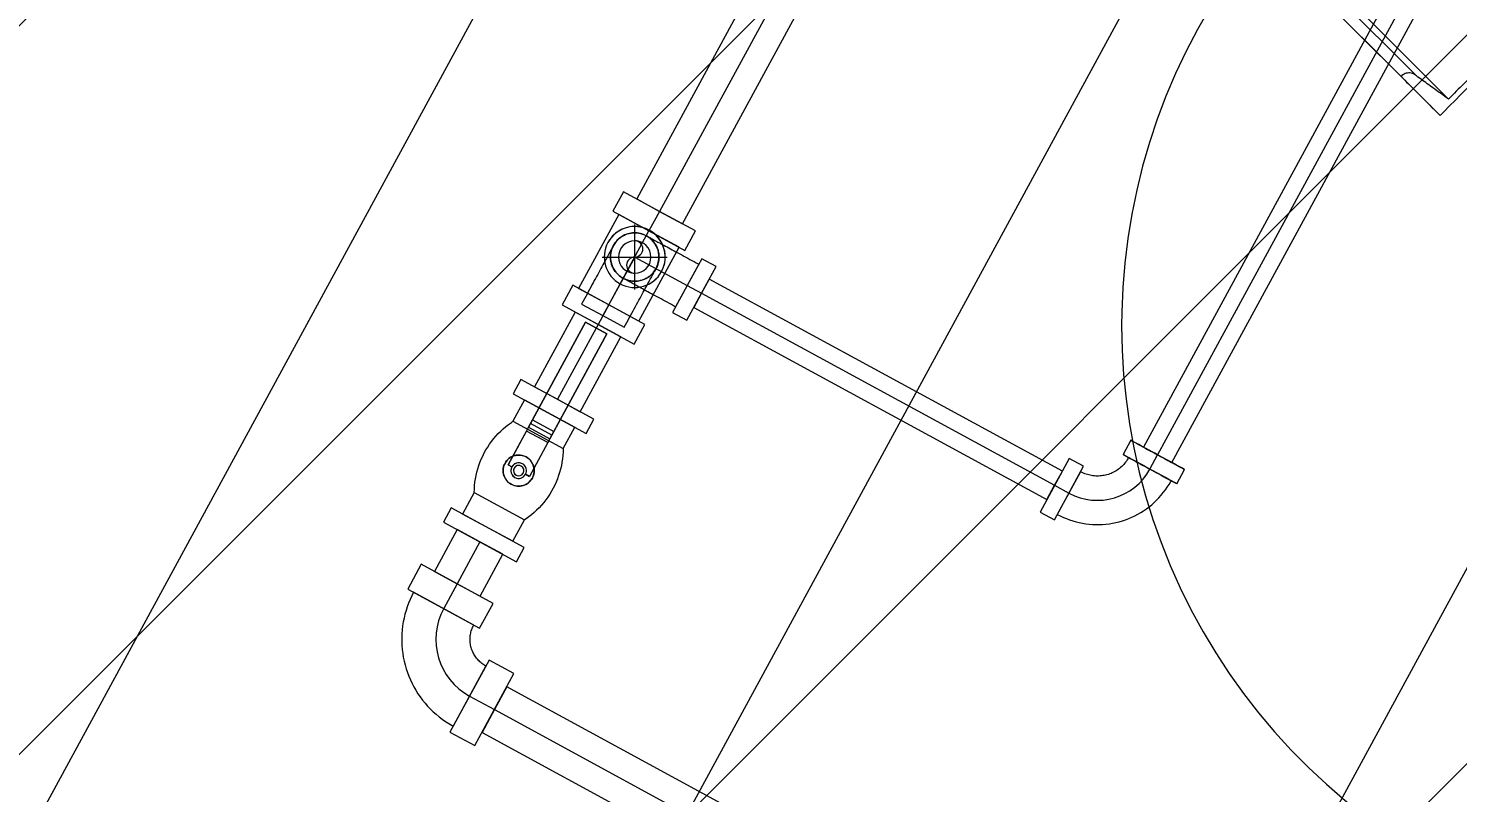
# Model space of a CAD drawing. Header units: metres. Extents: x -207 to 292, y -187 to 169.
# Drawn here: x 10.549 to 11.429, y 97.628 to 98.099 of the extents above; entities that cross this region are included whole.
import ezdxf

# ---------------------------------------------------------------- set-up
doc = ezdxf.new("R2010")
doc.units = ezdxf.units.M
for name, color, linetype, lineweight in [('A-ROOF-PATT', 7, 'Continuous', 9), ('M-EQPM', 7, 'Continuous', 9), ('P-PIPE', 7, 'Continuous', 9), ('P-PIPE-CNTR', 7, 'Continuous', 9)]:
    doc.layers.add(name, color=color, linetype=linetype, lineweight=lineweight)
doc.layers.add('PR10-ARQ-PL-001-Emplazamiento-C-1_dwg', color=7, linetype='Continuous', lineweight=9, true_color=0x767676)
doc.layers.add('TEXTO', color=5, linetype='Continuous', lineweight=9, true_color=0x0000ff)
doc.styles.add('Arial', font='arial.ttf', dxfattribs={"height": 1.792988})

# ---------------------------------------------------------------- blocks, each defined once
blk = doc.blocks.new('Plastico - Codo - PL - Codo-V75-PLANTA EMPLAZAMIENTO ACTUALIZADO')
at = {"layer": 'P-PIPE'}
for p, q in [((-0.02523, 0.05715), (-0.02523, 0.0397)), ((0.02523, 0.05715), (-0.02523, 0.05715)), ((0.02523, 0.05715), (-0.02523, 0.05715)), ((0.02523, 0.0397), (0.02523, 0.05715)), ((-0.02523, 0.0397), (0.02523, 0.0397)), ((-0.02523, 0.0397), (0.02523, 0.0397)), ((-0.02108, 0.0397), (0.02108, 0.0397)), ((-0.02108, 0.0397), (0.02108, 0.0397)), ((-0.0397, 0.02523), (-0.05715, 0.02523)), ((-0.05715, 0.02523), (-0.05715, -0.02523)), ((-0.05715, 0.02523), (-0.05715, -0.02523)), ((-0.0397, -0.02523), (-0.0397, 0.02523)), ((-0.0397, -0.02523), (-0.0397, 0.02523)), ((-0.0397, 0.02108), (-0.0397, -0.02108)), ((-0.0397, 0.02108), (-0.0397, -0.02108)), ((-0.05715, -0.02523), (-0.0397, -0.02523))]:
    blk.add_line(p, q, dxfattribs=at)
at = {"layer": 'P-PIPE', "flags": 128}
for points in [[(-0.0397, -0.02108), (-0.03727, -0.02103), (-0.03484, -0.02089), (-0.03242, -0.02064), (-0.03002, -0.02031), (-0.02762, -0.01987), (-0.02525, -0.01934), (-0.0229, -0.01871), (-0.02058, -0.018), (-0.01829, -0.01719), (-0.01603, -0.01628), (-0.01381, -0.01529), (-0.01163, -0.01421), (-0.0095, -0.01305), (-0.00741, -0.0118), (-0.00538, -0.01047), (-0.0034, -0.00905), (-0.00148, -0.00756), (0.00038, -0.006), (0.00217, -0.00436), (0.0039, -0.00265), (0.00556, -0.00087), (0.00715, 0.00097), (0.00866, 0.00288), (0.01009, 0.00484), (0.01145, 0.00686), (0.01272, 0.00893), (0.01391, 0.01105), (0.01501, 0.01322), (0.01603, 0.01543), (0.01695, 0.01768), (0.01779, 0.01996), (0.01853, 0.02227), (0.01918, 0.02462), (0.01974, 0.02698), (0.0202, 0.02937), (0.02056, 0.03177), (0.02083, 0.03419), (0.021, 0.03661), (0.02108, 0.03904), (0.02108, 0.0397)], [(-0.02108, 0.0397), (-0.0211, 0.03896), (-0.02114, 0.03821), (-0.02122, 0.03747), (-0.02132, 0.03673), (-0.02145, 0.036), (-0.02162, 0.03527), (-0.02181, 0.03455), (-0.02203, 0.03384), (-0.02228, 0.03314), (-0.02255, 0.03245), (-0.02286, 0.03177), (-0.02319, 0.0311), (-0.02354, 0.03045), (-0.02393, 0.02981), (-0.02433, 0.02919), (-0.02477, 0.02858), (-0.02522, 0.02799), (-0.0257, 0.02742), (-0.02621, 0.02687), (-0.02673, 0.02634), (-0.02727, 0.02584), (-0.02784, 0.02535), (-0.02842, 0.02489), (-0.02902, 0.02445), (-0.02964, 0.02403), (-0.03028, 0.02364), (-0.03092, 0.02328), (-0.03159, 0.02294), (-0.03227, 0.02263), (-0.03295, 0.02235), (-0.03365, 0.02209), (-0.03436, 0.02186), (-0.03508, 0.02166), (-0.0358, 0.02149), (-0.03654, 0.02135), (-0.03727, 0.02124), (-0.03801, 0.02116), (-0.03875, 0.02111), (-0.0395, 0.02108), (-0.0397, 0.02108)]]:
    blk.add_lwpolyline(points, dxfattribs=at)
blk = doc.blocks.new('Plastico - Codo - PL - Codo-V76-PLANTA EMPLAZAMIENTO ACTUALIZADO')
at = {"layer": 'P-PIPE'}
for p, q in [((11.87105, 98.91207), (11.86234, 98.89541)), ((11.86926, 98.90866), (11.86234, 98.89541)), ((11.87991, 98.90744), (11.87105, 98.91207)), ((11.8712, 98.89078), (11.87991, 98.90744)), ((11.86234, 98.89541), (11.85363, 98.87875)), ((11.86234, 98.89541), (11.85542, 98.88216)), ((11.8625, 98.87412), (11.8712, 98.89078)), ((11.85363, 98.87875), (11.8625, 98.87412))]:
    blk.add_line(p, q, dxfattribs=at)
at = {"layer": 'P-PIPE', "flags": 128}
for points in [[(11.81646, 98.91938), (11.81675, 98.91991), (11.81706, 98.92042), (11.81739, 98.92092), (11.81774, 98.92141), (11.8181, 98.92188), (11.81849, 98.92233), (11.81889, 98.92278), (11.81931, 98.9232), (11.81975, 98.92361), (11.8202, 98.924), (11.82067, 98.92437), (11.82116, 98.92472), (11.82165, 98.92505), (11.82216, 98.92536), (11.82269, 98.92566), (11.82322, 98.92593), (11.82376, 98.92618), (11.82432, 98.9264), (11.82488, 98.92661), (11.82545, 98.92679), (11.82602, 98.92695), (11.82661, 98.92708), (11.82719, 98.9272), (11.82779, 98.92729), (11.82838, 98.92735), (11.82898, 98.92739), (11.82957, 98.92741), (11.83017, 98.9274), (11.83077, 98.92737), (11.83136, 98.92732), (11.83196, 98.92724), (11.83255, 98.92714), (11.83313, 98.92701), (11.83371, 98.92687), (11.83428, 98.92669), (11.83485, 98.9265), (11.83541, 98.92628), (11.83595, 98.92604), (11.83649, 98.92578), (11.83664, 98.92571)], [(11.83664, 98.92571), (11.83716, 98.92542), (11.83767, 98.92511), (11.83817, 98.92479), (11.83866, 98.92444), (11.83913, 98.92407), (11.83959, 98.92368), (11.84003, 98.92328), (11.84045, 98.92286), (11.84086, 98.92242), (11.84125, 98.92197), (11.84162, 98.9215), (11.84197, 98.92102), (11.84231, 98.92052), (11.84262, 98.92001), (11.84291, 98.91949), (11.84318, 98.91895), (11.84343, 98.91841), (11.84366, 98.91786), (11.84386, 98.91729), (11.84404, 98.91672), (11.8442, 98.91615), (11.84434, 98.91557), (11.84445, 98.91498), (11.84454, 98.91439), (11.8446, 98.91379), (11.84464, 98.9132), (11.84466, 98.9126), (11.84466, 98.912), (11.84463, 98.9114), (11.84457, 98.91081), (11.84449, 98.91022), (11.84439, 98.90963), (11.84427, 98.90904), (11.84412, 98.90846), (11.84395, 98.90789), (11.84375, 98.90732), (11.84354, 98.90677), (11.8433, 98.90622), (11.84304, 98.90568), (11.84296, 98.90554)], [(11.83664, 98.92571), (11.83666, 98.9257), (11.83674, 98.92566), (11.83687, 98.92559), (11.83705, 98.92549), (11.83729, 98.92537), (11.83757, 98.92522), (11.83791, 98.92505), (11.83829, 98.92484), (11.83873, 98.92462), (11.83921, 98.92436), (11.83974, 98.92409), (11.84032, 98.92378), (11.84095, 98.92346), (11.84162, 98.92311), (11.84234, 98.92273), (11.84309, 98.92234), (11.84389, 98.92192), (11.84473, 98.92148), (11.84561, 98.92102), (11.84653, 98.92054), (11.84749, 98.92004), (11.84848, 98.91952), (11.8495, 98.91899), (11.85055, 98.91844), (11.85164, 98.91787), (11.85275, 98.91729), (11.85389, 98.9167), (11.85505, 98.91609), (11.85623, 98.91547), (11.85744, 98.91484), (11.85867, 98.9142), (11.85991, 98.91355), (11.86117, 98.91289), (11.86244, 98.91223), (11.86372, 98.91156), (11.86501, 98.91088), (11.86631, 98.91021), (11.86761, 98.90953), (11.86891, 98.90884), (11.86926, 98.90866)], [(11.82279, 98.89921), (11.82226, 98.8995), (11.82175, 98.89981), (11.82125, 98.90013), (11.82077, 98.90048), (11.82029, 98.90085), (11.81984, 98.90124), (11.8194, 98.90164), (11.81897, 98.90206), (11.81857, 98.9025), (11.81818, 98.90295), (11.8178, 98.90342), (11.81745, 98.9039), (11.81712, 98.9044), (11.81681, 98.90491), (11.81652, 98.90543), (11.81625, 98.90597), (11.816, 98.90651), (11.81577, 98.90706), (11.81557, 98.90763), (11.81538, 98.9082), (11.81522, 98.90877), (11.81509, 98.90935), (11.81498, 98.90994), (11.81489, 98.91053), (11.81482, 98.91113), (11.81478, 98.91172), (11.81476, 98.91232), (11.81477, 98.91292), (11.8148, 98.91352), (11.81485, 98.91411), (11.81493, 98.9147), (11.81503, 98.91529), (11.81516, 98.91588), (11.81531, 98.91646), (11.81548, 98.91703), (11.81567, 98.9176), (11.81589, 98.91815), (11.81613, 98.9187), (11.81639, 98.91924), (11.81646, 98.91938)], [(11.84296, 98.90554), (11.84268, 98.90501), (11.84237, 98.9045), (11.84204, 98.904), (11.84169, 98.90351), (11.84132, 98.90304), (11.84094, 98.90259), (11.84053, 98.90214), (11.84011, 98.90172), (11.83967, 98.90131), (11.83922, 98.90092), (11.83875, 98.90055), (11.83827, 98.9002), (11.83777, 98.89987), (11.83726, 98.89956), (11.83674, 98.89926), (11.83621, 98.89899), (11.83566, 98.89874), (11.83511, 98.89852), (11.83455, 98.89831), (11.83398, 98.89813), (11.8334, 98.89797), (11.83282, 98.89784), (11.83223, 98.89772), (11.83164, 98.89763), (11.83105, 98.89757), (11.83045, 98.89753), (11.82985, 98.89751), (11.82925, 98.89752), (11.82866, 98.89755), (11.82806, 98.8976), (11.82747, 98.89768), (11.82688, 98.89778), (11.82629, 98.89791), (11.82571, 98.89805), (11.82514, 98.89823), (11.82458, 98.89842), (11.82402, 98.89864), (11.82347, 98.89888), (11.82293, 98.89914), (11.82279, 98.89921)], [(11.85542, 98.88216), (11.85411, 98.88284), (11.85281, 98.88352), (11.85151, 98.8842), (11.85022, 98.88488), (11.84894, 98.88555), (11.84766, 98.88621), (11.8464, 98.88687), (11.84515, 98.88752), (11.84392, 98.88817), (11.84271, 98.8888), (11.84152, 98.88942), (11.84035, 98.89003), (11.83921, 98.89063), (11.83809, 98.89122), (11.83699, 98.89179), (11.83593, 98.89234), (11.8349, 98.89288), (11.8339, 98.8934), (11.83294, 98.89391), (11.83201, 98.89439), (11.83112, 98.89486), (11.83027, 98.8953), (11.82946, 98.89573), (11.82869, 98.89613), (11.82796, 98.89651), (11.82728, 98.89686), (11.82664, 98.8972), (11.82605, 98.89751), (11.8255, 98.89779), (11.82501, 98.89805), (11.82456, 98.89829), (11.82416, 98.89849), (11.82381, 98.89868), (11.82351, 98.89883), (11.82326, 98.89896), (11.82307, 98.89906), (11.82292, 98.89914), (11.82283, 98.89919), (11.82279, 98.89921)]]:
    blk.add_lwpolyline(points, dxfattribs=at)
at = {"layer": 'P-PIPE'}
for radius, start, end in [(0.0188, 332.41132, 152.41132), (0.0188, 332.41132, 152.41132), (0.01495, 332.41132, 152.41132), (0.0188, 152.41132, 332.41132), (0.0188, 152.41132, 332.41132), (0.01495, 152.41132, 332.41132)]:
    blk.add_arc((11.82971, 98.91246), radius, start, end, dxfattribs=at)
blk = doc.blocks.new('M_Ball Valve - 50-150 mm - 32mm-2166212-PLANTA EMPLAZAMIENTO ACTUALIZADO')
at = {"layer": 'P-PIPE'}
for p, q in [((-0.04, 0.0256), (-0.05, 0.0256)), ((-0.05, 0.0256), (-0.05, -0.0256)), ((-0.05, 0.0256), (-0.05, -0.0256)), ((-0.04, -0.0256), (-0.04, 0.0256)), ((-0.04, -0.0256), (-0.04, 0.0256)), ((0.05, 0.0256), (0.04, 0.0256)), ((0.04, 0.0256), (0.04, -0.0256)), ((0.04, 0.0256), (0.04, -0.0256)), ((0.05, -0.0256), (0.05, 0.0256)), ((0.05, -0.0256), (0.05, 0.0256)), ((-0.025, 0.0176), (-0.04, 0.0176)), ((-0.04, -0.0176), (-0.04, 0.0176)), ((-0.04, -0.0176), (-0.04, 0.0176)), ((-0.025, 0.0176), (-0.025, -0.0176)), ((-0.025, 0.0176), (-0.025, -0.0176)), ((0.04, 0.0176), (0.025, 0.0176)), ((0.025, 0.0176), (0.025, -0.0176)), ((0.025, 0.0176), (0.025, -0.0176)), ((0.04, 0.0176), (0.04, -0.0176)), ((0.04, 0.0176), (0.04, -0.0176)), ((0, 0.0075), (0, 0.0048)), ((0, 0.0048), (0, 0.0075)), ((0, 0.0075), (0.02368, 0.0075)), ((0.02632, 0.0075), (0, 0.0075)), ((0.02368, 0.0075), (0.02896, 0.0075)), ((0.02368, -0.0075), (0.02368, 0.0075)), ((0.02632, 0.0075), (0.02632, -0.0075)), ((0.0316, 0.0075), (0.02632, 0.0075)), ((0.02896, 0.0075), (0.1, 0.0075)), ((0.02896, -0.0075), (0.02896, 0.0075)), ((0.0316, 0.0075), (0.0316, -0.0075)), ((0.1, 0.0075), (0.0316, 0.0075)), ((0.1, 0.0075), (0.1, -0.0075)), ((0.1, -0.0075), (0.1, 0.0075)), ((0, -0.0075), (0, -0.0048)), ((0, -0.0048), (0, -0.0075)), ((0.02632, -0.0075), (0, -0.0075)), ((0.02368, -0.0075), (0, -0.0075)), ((0.02896, -0.0075), (0.02368, -0.0075)), ((0.02632, -0.0075), (0.0316, -0.0075)), ((0.1, -0.0075), (0.02896, -0.0075)), ((0.0316, -0.0075), (0.1, -0.0075)), ((-0.04, -0.0176), (-0.025, -0.0176)), ((0.025, -0.0176), (0.04, -0.0176)), ((-0.05, -0.0256), (-0.04, -0.0256)), ((0.04, -0.0256), (0.05, -0.0256))]:
    blk.add_line(p, q, dxfattribs=at)
at = {"layer": 'P-PIPE', "flags": 128}
for points in [[(-0.025, 0.0176), (-0.02311, 0.01856), (-0.02119, 0.01945), (-0.01923, 0.02026), (-0.01724, 0.02099), (-0.01522, 0.02164), (-0.01317, 0.0222), (-0.01111, 0.02269), (-0.00903, 0.02309), (-0.00693, 0.02341), (-0.00483, 0.02365), (-0.00271, 0.0238), (-0.00059, 0.02386), (0.00153, 0.02384), (0.00364, 0.02374), (0.00575, 0.02355), (0.00786, 0.02328), (0.00995, 0.02293), (0.01202, 0.02249), (0.01407, 0.02196), (0.01611, 0.02136), (0.01811, 0.02068), (0.02009, 0.01991), (0.02204, 0.01907), (0.02395, 0.01815), (0.025, 0.0176)], [(0.025, -0.0176), (0.02311, -0.01856), (0.02119, -0.01945), (0.01923, -0.02026), (0.01724, -0.02099), (0.01522, -0.02164), (0.01317, -0.0222), (0.01111, -0.02269), (0.00903, -0.02309), (0.00693, -0.02341), (0.00483, -0.02365), (0.00271, -0.0238), (0.00059, -0.02386), (-0.00153, -0.02384), (-0.00364, -0.02374), (-0.00575, -0.02355), (-0.00786, -0.02328), (-0.00995, -0.02293), (-0.01202, -0.02249), (-0.01407, -0.02196), (-0.01611, -0.02136), (-0.01811, -0.02068), (-0.02009, -0.01991), (-0.02204, -0.01907), (-0.02395, -0.01815), (-0.025, -0.0176)]]:
    blk.add_lwpolyline(points, dxfattribs=at)
at = {"layer": 'P-PIPE'}
for radius, start, end in [(0.0096, 360, 180), (0.0048, 360, 180), (0.0048, 0, 180), (0.0032, 0, 180), (0.0032, 360, 180), (0.0032, 0, 180), (0.0032, 0, 180), (0.0048, 360, 90), (0.0048, 0, 90), (0.0096, 180, 360), (0.0048, 180, 360), (0.0048, 180, 360), (0.0032, 180, 360), (0.0032, 180, 360), (0.0032, 180, 360), (0.0032, 180, 360), (0.0048, 270, 360), (0.0048, 270, 360)]:
    blk.add_arc((0, 0), radius, start, end, dxfattribs=at)
for points in [[(-0.0096, 0), (-0.0096, 0.00112), (-0.0093, 0.0028), (-0.00847, 0.00458), (-0.00787, 0.00552), (-0.00736, 0.00618), (-0.0068, 0.0068), (-0.00618, 0.00736), (-0.00552, 0.00787), (-0.00481, 0.00832), (-0.00407, 0.00871), (-0.00304, 0.00914), (-0.00114, 0.00965), (0.00114, 0.00965), (0.00304, 0.00914), (0.00407, 0.00871), (0.00481, 0.00832), (0.00552, 0.00787), (0.00618, 0.00736), (0.0068, 0.0068), (0.00736, 0.00618), (0.00787, 0.00552), (0.00847, 0.00458), (0.0093, 0.0028), (0.0096, 0.00112), (0.0096, 0)], [(0.0096, 0), (0.0096, -0.00112), (0.0093, -0.0028), (0.00847, -0.00458), (0.00787, -0.00552), (0.00736, -0.00618), (0.0068, -0.0068), (0.00618, -0.00736), (0.00552, -0.00787), (0.00481, -0.00832), (0.00407, -0.00871), (0.00304, -0.00914), (0.00114, -0.00965), (-0.00114, -0.00965), (-0.00304, -0.00914), (-0.00407, -0.00871), (-0.00481, -0.00832), (-0.00552, -0.00787), (-0.00618, -0.00736), (-0.0068, -0.0068), (-0.00736, -0.00618), (-0.00787, -0.00552), (-0.00847, -0.00458), (-0.0093, -0.0028), (-0.0096, -0.00112), (-0.0096, 0)]]:
    blk.add_open_spline(points, degree=3, knots=[-1, -1, -1, -1, -0.888889, -0.833333, -0.805556, -0.777778, -0.75, -0.722222, -0.694444, -0.666667, -0.638889, -0.611111, -0.555556, -0.444444, -0.388889, -0.361111, -0.333333, -0.305556, -0.277778, -0.25, -0.222222, -0.194444, -0.166667, -0.111111, 0, 0, 0, 0], dxfattribs=at)
blk = doc.blocks.new('Plastico - Codo - PL - Codo-V80-PLANTA EMPLAZAMIENTO ACTUALIZADO')
at = {"layer": 'P-PIPE'}
for p, q in [((11.22818, 97.84503), (11.22341, 97.83625)), ((11.19019, 97.8338), (11.17224, 97.80076)), ((11.19019, 97.8338), (11.17224, 97.80076)), ((11.19898, 97.82902), (11.19019, 97.8338)), ((11.18103, 97.79599), (11.19898, 97.82902)), ((11.18103, 97.79599), (11.19898, 97.82902)), ((11.19714, 97.82564), (11.18286, 97.79937)), ((11.19714, 97.82564), (11.18286, 97.79937)), ((11.25645, 97.81829), (11.26122, 97.82708)), ((11.17224, 97.80076), (11.18103, 97.79599))]:
    blk.add_line(p, q, dxfattribs=at)
at = {"layer": 'P-PIPE', "flags": 128}
for points in [[(11.22679, 97.83441), (11.22636, 97.83365), (11.2259, 97.83291), (11.2254, 97.83218), (11.22488, 97.83148), (11.22434, 97.8308), (11.22376, 97.83014), (11.22316, 97.82951), (11.22253, 97.8289), (11.22188, 97.82831), (11.22121, 97.82775), (11.22052, 97.82722), (11.2198, 97.82672), (11.21907, 97.82624), (11.21831, 97.8258), (11.21754, 97.82539), (11.21676, 97.825), (11.21595, 97.82465), (11.21514, 97.82433), (11.21431, 97.82405), (11.21348, 97.8238), (11.21263, 97.82358), (11.21177, 97.82339), (11.21091, 97.82324), (11.21005, 97.82313), (11.20918, 97.82304), (11.2083, 97.823), (11.20743, 97.82299), (11.20655, 97.82301), (11.20568, 97.82307), (11.20481, 97.82316), (11.20395, 97.82329), (11.20309, 97.82345), (11.20224, 97.82365), (11.20139, 97.82388), (11.20056, 97.82414), (11.19974, 97.82444), (11.19893, 97.82477), (11.19813, 97.82513), (11.19735, 97.82553), (11.19714, 97.82564)], [(11.18286, 97.79937), (11.1847, 97.79842), (11.18658, 97.79754), (11.18849, 97.79674), (11.19043, 97.79601), (11.19239, 97.79536), (11.19438, 97.7948), (11.1964, 97.79431), (11.19843, 97.7939), (11.20047, 97.79358), (11.20253, 97.79333), (11.20459, 97.79317), (11.20666, 97.79309), (11.20873, 97.7931), (11.2108, 97.79319), (11.21286, 97.79336), (11.21492, 97.79361), (11.21696, 97.79394), (11.21899, 97.79436), (11.221, 97.79485), (11.22299, 97.79543), (11.22495, 97.79609), (11.22689, 97.79682), (11.22879, 97.79763), (11.23066, 97.79852), (11.2325, 97.79948), (11.23429, 97.80051), (11.23604, 97.80161), (11.23775, 97.80279), (11.23941, 97.80403), (11.24102, 97.80533), (11.24257, 97.8067), (11.24407, 97.80813), (11.24551, 97.80962), (11.24688, 97.81116), (11.2482, 97.81276), (11.24945, 97.81441), (11.25063, 97.81611), (11.25175, 97.81785), (11.25279, 97.81964), (11.25306, 97.82013)]]:
    blk.add_lwpolyline(points, dxfattribs=at)
at = {"layer": 'P-PIPE'}
for centre, major_axis, start_param, end_param in [((11.2447, 97.83606), (-0.01652, 0.00898), 0, 3.141593), ((11.2447, 97.83606), (-0.01652, 0.00898), 3.141593, 6.283185), ((11.23993, 97.82727), (-0.01652, 0.00898), 3.141593, 6.283185), ((11.23993, 97.82727), (-0.01652, 0.00898), 0, 3.141593), ((11.23993, 97.82727), (-0.01314, 0.00714), 3.141593, 6.283185), ((11.23993, 97.82727), (-0.01314, 0.00714), 0, 3.141593)]:
    blk.add_ellipse(centre, major_axis=major_axis, ratio=0.000008, start_param=start_param, end_param=end_param, dxfattribs=at)
blk = doc.blocks.new('Mod-Gen-Tanque Hidroneimatico - Mod-Gen-Tanque Hidroneimatico-2178535-PLANTA EMPLAZAMIENTO ACTUALIZADO')
at = {"layer": 'M-EQPM'}
for p, q in [((-0.23138, 0.28526), (-0.20677, 0.26065)), ((-0.15355, 0.20743), (-0.23138, 0.28526)), ((0.23138, 0.28526), (0.15355, 0.20743)), ((0.20677, 0.26065), (0.23138, 0.28526)), ((-0.23138, 0.2755), (-0.1538, 0.19793)), ((-0.2168, 0.25543), (-0.23138, 0.2755)), ((-0.23138, 0.2755), (-0.2168, 0.25543)), ((-0.1538, 0.19793), (-0.23138, 0.2755)), ((0.1538, 0.19793), (0.23138, 0.2755)), ((0.23138, 0.2755), (0.1538, 0.19793)), ((0.23138, 0.2755), (0.2168, 0.25543)), ((0.2168, 0.25543), (0.23138, 0.2755)), ((-0.20677, 0.26065), (-0.26065, 0.20677)), ((-0.26065, 0.20677), (-0.20677, 0.26065)), ((-0.25543, 0.2168), (-0.2168, 0.25543)), ((-0.2168, 0.25543), (-0.25543, 0.2168)), ((-0.1395, 0.17814), (-0.2168, 0.25543)), ((-0.12943, 0.18331), (-0.20677, 0.26065)), ((0.20677, 0.26065), (0.12943, 0.18331)), ((0.2168, 0.25543), (0.1395, 0.17814)), ((0.26065, 0.20677), (0.20677, 0.26065)), ((0.20677, 0.26065), (0.26065, 0.20677)), ((0.2168, 0.25543), (0.25543, 0.2168)), ((0.25543, 0.2168), (0.2168, 0.25543)), ((-0.26065, 0.20677), (-0.28526, 0.23138)), ((-0.20743, 0.15355), (-0.28526, 0.23138)), ((-0.19793, 0.1538), (-0.2755, 0.23138)), ((-0.2755, 0.23138), (-0.25543, 0.2168)), ((-0.19793, 0.1538), (-0.2755, 0.23138)), ((-0.25543, 0.2168), (-0.2755, 0.23138)), ((0.2755, 0.23138), (0.19793, 0.1538)), ((0.2755, 0.23138), (0.19793, 0.1538)), ((0.28526, 0.23138), (0.20743, 0.15355)), ((0.25543, 0.2168), (0.2755, 0.23138)), ((0.2755, 0.23138), (0.25543, 0.2168)), ((0.28526, 0.23138), (0.26065, 0.20677)), ((-0.17814, 0.1395), (-0.25543, 0.2168)), ((0.25543, 0.2168), (0.17814, 0.1395)), ((-0.26065, 0.20677), (-0.18331, 0.12943)), ((0.18331, 0.12943), (0.26065, 0.20677)), ((-0.0381, -0.22114), (-0.0381, -0.33052)), ((-0.02732, -0.33392), (-0.02732, -0.2246)), ((0.02732, -0.33392), (0.02732, -0.2246)), ((0.0381, -0.33052), (0.0381, -0.22114)), ((-0.0381, -0.36532), (-0.0381, -0.25525)), ((-0.0312, -0.35842), (-0.0312, -0.24871)), ((-0.0312, -0.35842), (-0.0312, -0.24871)), ((0.0312, -0.24871), (0.0312, -0.35842)), ((0.0312, -0.35842), (0.0312, -0.24871)), ((0.0381, -0.36532), (0.0381, -0.25525)), ((-0.0381, -0.33052), (0.0381, -0.33052)), ((-0.0381, -0.36532), (-0.0381, -0.33052)), ((0.0381, -0.33052), (-0.0381, -0.33052)), ((-0.02732, -0.33392), (-0.0312, -0.35842)), ((-0.0312, -0.35842), (-0.02732, -0.33392)), ((0.02732, -0.33392), (-0.02732, -0.33392)), ((-0.02732, -0.33392), (0.02732, -0.33392)), ((0.0312, -0.35842), (0.02732, -0.33392)), ((0.02732, -0.33392), (0.0312, -0.35842)), ((0.0381, -0.33052), (0.0381, -0.36532))]:
    blk.add_line(p, q, dxfattribs=at)
at = {"layer": 'M-EQPM', "flags": 128}
for points in [[(0.37962, 0), (0.37931, 0.01518), (0.3784, 0.03034), (0.37689, 0.04544), (0.37477, 0.06048), (0.37205, 0.07542), (0.36874, 0.09024), (0.36483, 0.10491), (0.36034, 0.11941), (0.35528, 0.13373), (0.34965, 0.14783), (0.34346, 0.16169), (0.33672, 0.1753), (0.32944, 0.18862), (0.32163, 0.20165), (0.31331, 0.21435), (0.30449, 0.2267), (0.29518, 0.2387), (0.2854, 0.25031), (0.27516, 0.26153), (0.26448, 0.27232), (0.25338, 0.28268), (0.24187, 0.29258), (0.22998, 0.30202), (0.21772, 0.31098), (0.20511, 0.31944), (0.19217, 0.32738), (0.17892, 0.33481), (0.16539, 0.34169), (0.1516, 0.34803), (0.13756, 0.35382), (0.1233, 0.35903), (0.10884, 0.36368), (0.09421, 0.36774), (0.07943, 0.37121), (0.06452, 0.37409), (0.04951, 0.37637), (0.03442, 0.37805), (0.01927, 0.37913), (0.0041, 0.37959), (-0.01108, 0.37945), (-0.02625, 0.37871), (-0.04137, 0.37735), (-0.05643, 0.3754), (-0.0714, 0.37284), (-0.08625, 0.36969), (-0.10096, 0.36594), (-0.11552, 0.36161), (-0.12989, 0.3567), (-0.14405, 0.35122), (-0.15798, 0.34518), (-0.17165, 0.33859), (-0.18506, 0.33146), (-0.19816, 0.32379), (-0.21095, 0.31561), (-0.2234, 0.30692), (-0.2355, 0.29774), (-0.24722, 0.28808), (-0.25854, 0.27797), (-0.26945, 0.26741), (-0.27993, 0.25642), (-0.28996, 0.24502), (-0.29952, 0.23323), (-0.30861, 0.22106), (-0.3172, 0.20854), (-0.32529, 0.19569), (-0.33285, 0.18253), (-0.33989, 0.16907), (-0.34638, 0.15534), (-0.35231, 0.14137), (-0.35768, 0.12717), (-0.36248, 0.11276), (-0.3667, 0.09818), (-0.37033, 0.08343), (-0.37337, 0.06856), (-0.37582, 0.05357), (-0.37766, 0.0385), (-0.3789, 0.02337), (-0.37953, 0.0082), (-0.37962, 0)], [(-0.12943, 0.18331), (-0.13205, 0.18593), (-0.13467, 0.18855)], [(0.13467, 0.18855), (0.13205, 0.18593), (0.12943, 0.18331)], [(-0.1427, 0.18254), (-0.1411, 0.18034), (-0.1395, 0.17814)], [(0.1395, 0.17814), (0.1411, 0.18034), (0.1427, 0.18254)], [(-0.17814, 0.1395), (-0.18034, 0.1411), (-0.18254, 0.1427)], [(0.18254, 0.1427), (0.18034, 0.1411), (0.17814, 0.1395)], [(-0.18855, 0.13467), (-0.18593, 0.13205), (-0.18331, 0.12943)], [(0.18331, 0.12943), (0.18593, 0.13205), (0.18855, 0.13467)], [(-0.37962, 0), (-0.37931, -0.01518), (-0.3784, -0.03034), (-0.37689, -0.04544), (-0.37477, -0.06048), (-0.37205, -0.07542), (-0.36874, -0.09024), (-0.36483, -0.10491), (-0.36034, -0.11941), (-0.35528, -0.13373), (-0.34965, -0.14783), (-0.34346, -0.16169), (-0.33672, -0.1753), (-0.32944, -0.18862), (-0.32163, -0.20165), (-0.31331, -0.21435), (-0.30449, -0.2267), (-0.29518, -0.2387), (-0.2854, -0.25031), (-0.27516, -0.26153), (-0.26448, -0.27232), (-0.25338, -0.28268), (-0.24187, -0.29258), (-0.22998, -0.30202), (-0.21772, -0.31098), (-0.20511, -0.31944), (-0.19217, -0.32738), (-0.17892, -0.33481), (-0.16539, -0.34169), (-0.1516, -0.34803), (-0.13756, -0.35382), (-0.1233, -0.35903), (-0.10884, -0.36368), (-0.09421, -0.36774), (-0.07943, -0.37121), (-0.06452, -0.37409), (-0.04951, -0.37637), (-0.03442, -0.37805), (-0.01927, -0.37913), (-0.0041, -0.37959), (0.01108, -0.37945), (0.02625, -0.37871), (0.04137, -0.37735), (0.05643, -0.3754), (0.0714, -0.37284), (0.08625, -0.36969), (0.10096, -0.36594), (0.11552, -0.36161), (0.12989, -0.3567), (0.14405, -0.35122), (0.15798, -0.34518), (0.17165, -0.33859), (0.18506, -0.33146), (0.19816, -0.32379), (0.21095, -0.31561), (0.2234, -0.30692), (0.2355, -0.29774), (0.24722, -0.28808), (0.25854, -0.27797), (0.26945, -0.26741), (0.27993, -0.25642), (0.28996, -0.24502), (0.29952, -0.23323), (0.30861, -0.22106), (0.3172, -0.20854), (0.32529, -0.19569), (0.33285, -0.18253), (0.33989, -0.16907), (0.34638, -0.15534), (0.35231, -0.14137), (0.35768, -0.12717), (0.36248, -0.11276), (0.3667, -0.09818), (0.37033, -0.08343), (0.37337, -0.06856), (0.37582, -0.05357), (0.37766, -0.0385), (0.3789, -0.02337), (0.37953, -0.0082), (0.37962, 0)], [(-0.0381, -0.22114), (-0.0381, -0.22484), (-0.0381, -0.22855)], [(-0.02817, -0.22998), (-0.02775, -0.22729), (-0.02732, -0.2246)], [(0.02732, -0.2246), (0.02775, -0.22729), (0.02817, -0.22998)], [(0.0381, -0.22855), (0.0381, -0.22484), (0.0381, -0.22114)]]:
    blk.add_lwpolyline(points, dxfattribs=at)
at = {"layer": 'M-EQPM'}
for centre, start, end in [((-0.2265, 0.28038), 135, 225), ((0.2265, 0.28038), 315, 45), ((-0.28038, 0.2265), 45, 135), ((0.28038, 0.2265), 45, 135), ((-0.0381, -0.35842), 270, 0), ((0.0381, -0.35842), 180, 270)]:
    blk.add_arc(centre, 0.0069, start, end, dxfattribs=at)
for points, knots in [([(-0.23138, 0.28526), (-0.23223, 0.28441), (-0.23347, 0.28225), (-0.23347, 0.27913), (-0.23254, 0.27689), (-0.2318, 0.27593), (-0.23138, 0.2755)], [0, 0, 0, 0, 0.333333, 0.666667, 0.833333, 1, 1, 1, 1]), ([(0.23138, 0.2755), (0.2318, 0.27593), (0.23254, 0.27689), (0.23324, 0.27857), (0.23348, 0.28038), (0.23316, 0.28279), (0.23223, 0.28441), (0.23138, 0.28526)], [0, 0, 0, 0, 0.166667, 0.333333, 0.5, 0.666667, 1, 1, 1, 1]), ([(-0.2755, 0.23138), (-0.27593, 0.2318), (-0.27689, 0.23254), (-0.27857, 0.23324), (-0.28038, 0.23348), (-0.28279, 0.23316), (-0.28441, 0.23223), (-0.28526, 0.23138)], [0, 0, 0, 0, 0.166667, 0.333333, 0.5, 0.666667, 1, 1, 1, 1]), ([(0.28526, 0.23138), (0.28441, 0.23223), (0.28225, 0.23347), (0.27913, 0.23347), (0.27689, 0.23254), (0.27593, 0.2318), (0.2755, 0.23138)], [0, 0, 0, 0, 0.333333, 0.666667, 0.833333, 1, 1, 1, 1]), ([(-0.15355, 0.20743), (-0.1541, 0.20689), (-0.15503, 0.20563), (-0.15582, 0.20318), (-0.15558, 0.20037), (-0.15451, 0.19863), (-0.1538, 0.19793)], [-1, -1, -1, -1, -0.785714, -0.571429, -0.285714, 0, 0, 0, 0]), ([(0.1538, 0.19793), (0.15416, 0.19828), (0.15509, 0.19946), (0.15573, 0.2014), (0.15567, 0.20342), (0.15528, 0.2049), (0.15458, 0.20627), (0.15392, 0.20707), (0.15355, 0.20743)], [-1, -1, -1, -1, -0.857143, -0.571429, -0.428571, -0.285714, -0.142857, 0, 0, 0, 0]), ([(-0.19793, 0.1538), (-0.19828, 0.15416), (-0.19946, 0.15509), (-0.20139, 0.15573), (-0.20341, 0.15567), (-0.2049, 0.15528), (-0.20627, 0.15458), (-0.20707, 0.15392), (-0.20743, 0.15355)], [-1, -1, -1, -1, -0.857143, -0.571429, -0.428571, -0.285714, -0.142857, 0, 0, 0, 0]), ([(0.20743, 0.15355), (0.20689, 0.1541), (0.20563, 0.15503), (0.20318, 0.15582), (0.20037, 0.15558), (0.19863, 0.15451), (0.19793, 0.1538)], [-1, -1, -1, -1, -0.785714, -0.571429, -0.285714, 0, 0, 0, 0]), ([(-0.0381, -0.25525), (-0.03733, -0.25526), (-0.03578, -0.25503), (-0.03349, -0.25385), (-0.03167, -0.25169), (-0.0312, -0.24971), (-0.0312, -0.24871)], [-1, -1, -1, -1, -0.785714, -0.571429, -0.285714, 0, 0, 0, 0]), ([(0.0312, -0.24871), (0.0312, -0.24921), (0.03137, -0.2507), (0.03229, -0.25252), (0.03376, -0.25391), (0.03508, -0.25469), (0.03655, -0.25516), (0.03758, -0.25526), (0.0381, -0.25525)], [-1, -1, -1, -1, -0.857143, -0.571429, -0.428571, -0.285714, -0.142857, 0, 0, 0, 0]), ([(-0.0381, -0.36532), (-0.0369, -0.36532), (-0.03449, -0.36467), (-0.03229, -0.36247), (-0.03136, -0.36022), (-0.0312, -0.35902), (-0.0312, -0.35842)], [0, 0, 0, 0, 0.333333, 0.666667, 0.833333, 1, 1, 1, 1]), ([(0.0312, -0.35842), (0.0312, -0.35902), (0.03136, -0.36022), (0.03206, -0.36191), (0.03316, -0.36335), (0.03509, -0.36483), (0.0369, -0.36532), (0.0381, -0.36532)], [0, 0, 0, 0, 0.166667, 0.333333, 0.5, 0.666667, 1, 1, 1, 1])]:
    blk.add_open_spline(points, degree=3, knots=knots, dxfattribs=at)
for points in [[(-0.13467, 0.18855), (-0.13787, 0.19175), (-0.14422, 0.1981), (-0.15046, 0.20434), (-0.15355, 0.20743)], [(0.15355, 0.20743), (0.15046, 0.20434), (0.14422, 0.1981), (0.13787, 0.19175), (0.13467, 0.18855)], [(-0.1538, 0.19793), (-0.15198, 0.19539), (-0.14831, 0.19029), (-0.14458, 0.18513), (-0.1427, 0.18254)], [(0.1427, 0.18254), (0.14458, 0.18513), (0.14831, 0.19029), (0.15198, 0.19539), (0.1538, 0.19793)], [(-0.18331, 0.12943), (-0.17442, 0.13846), (-0.15654, 0.15648), (-0.1385, 0.17438), (-0.12943, 0.18331)], [(-0.1395, 0.17814), (-0.14598, 0.17173), (-0.15889, 0.15889), (-0.17173, 0.14598), (-0.17814, 0.1395)], [(0.12943, 0.18331), (0.13846, 0.17442), (0.15648, 0.15654), (0.17438, 0.1385), (0.18331, 0.12943)], [(0.17814, 0.1395), (0.17173, 0.14598), (0.15889, 0.15889), (0.14598, 0.17173), (0.1395, 0.17814)], [(-0.20743, 0.15355), (-0.20434, 0.15046), (-0.1981, 0.14422), (-0.19175, 0.13787), (-0.18855, 0.13467)], [(-0.18254, 0.1427), (-0.18513, 0.14458), (-0.19029, 0.14831), (-0.19539, 0.15198), (-0.19793, 0.1538)], [(0.19793, 0.1538), (0.19539, 0.15198), (0.19029, 0.14831), (0.18513, 0.14458), (0.18254, 0.1427)], [(0.18855, 0.13467), (0.19175, 0.13787), (0.1981, 0.14422), (0.20434, 0.15046), (0.20743, 0.15355)], [(0.0381, -0.22114), (0.02542, -0.22124), (0.00004, -0.22134), (-0.02538, -0.22124), (-0.0381, -0.22114)], [(-0.0381, -0.22855), (-0.0381, -0.23308), (-0.0381, -0.24206), (-0.0381, -0.25088), (-0.0381, -0.25525)], [(-0.02732, -0.2246), (-0.01821, -0.22466), (0, -0.22471), (0.01821, -0.22466), (0.02732, -0.2246)], [(0.0381, -0.25525), (0.0381, -0.25088), (0.0381, -0.24206), (0.0381, -0.23308), (0.0381, -0.22855)], [(-0.0312, -0.24871), (-0.03069, -0.24563), (-0.02968, -0.23942), (-0.02868, -0.23314), (-0.02817, -0.22998)], [(0.02817, -0.22998), (0.02868, -0.23314), (0.02968, -0.23942), (0.03069, -0.24563), (0.0312, -0.24871)]]:
    blk.add_open_spline(points, degree=3, dxfattribs=at)
blk = doc.blocks.new('YADRAN_LASQUEMAS_ARQ_MO_006_E02_rvt-1-PLANTA EMPLAZAMIENTO ACTUALIZADO')
at = {"layer": 'A-ROOF-PATT', "true_color": 0x008040}
h = blk.add_hatch(dxfattribs=at)
h.set_pattern_fill('FP_66', color=116, style=0, pattern_type=2)
h.set_pattern_definition([(241.477, (-33.576, 19.343), (0.3075189, -0.167129), [])])
h.paths.add_polyline_path([(13.59611, 95.63967), (14.80632, 97.86641), (10.40577, 100.25805), (9.19556, 98.03131)])
at = {"layer": 'P-PIPE'}
for p, q in [((11.74297, 98.77379), (11.23592, 97.84083)), ((11.25349, 97.83128), (11.76054, 98.76424)), ((11.07868, 98.27903), (10.92363, 97.99374)), ((10.95174, 97.97846), (11.10679, 98.26375)), ((10.91547, 97.99817), (10.90892, 97.98612)), ((10.93769, 97.9861), (10.91547, 97.99817)), ((10.92363, 97.99374), (10.93769, 97.9861)), ((10.92363, 97.99374), (10.93769, 97.9861)), ((10.91252, 97.98417), (10.88774, 97.93857)), ((10.90892, 97.98612), (10.93113, 97.97405)), ((10.93113, 97.97405), (10.91252, 97.98417)), ((10.9599, 97.97403), (10.93769, 97.9861)), ((10.93769, 97.9861), (10.95174, 97.97846)), ((10.93769, 97.9861), (10.95174, 97.97846)), ((10.93113, 97.97405), (10.95335, 97.96198)), ((10.94975, 97.96393), (10.93113, 97.97405)), ((10.95335, 97.96198), (10.9599, 97.97403)), ((10.92497, 97.91834), (10.94975, 97.96393)), ((10.88414, 97.94053), (10.87759, 97.92847)), ((10.90635, 97.92846), (10.88414, 97.94053)), ((10.90635, 97.92846), (10.88774, 97.93857)), ((10.96829, 97.94438), (10.96352, 97.9356)), ((10.96829, 97.94438), (10.96352, 97.9356)), ((11.18599, 97.82607), (10.96829, 97.94438)), ((10.87759, 97.92847), (10.8998, 97.9164)), ((10.88964, 97.92901), (10.90278, 97.92187)), ((10.92497, 97.91834), (10.90635, 97.92846)), ((10.92857, 97.91638), (10.90635, 97.92846)), ((10.96352, 97.9356), (10.95874, 97.92681)), ((10.96352, 97.9356), (10.95874, 97.92681)), ((10.88575, 97.92404), (10.86068, 97.87793)), ((10.8998, 97.9164), (10.88575, 97.92404)), ((10.8998, 97.9164), (10.88575, 97.92404)), ((10.90278, 97.92187), (10.91591, 97.91474)), ((10.95874, 97.92681), (11.17644, 97.80849)), ((10.8998, 97.9164), (10.92201, 97.90433)), ((10.91386, 97.90876), (10.8998, 97.9164)), ((10.91386, 97.90876), (10.8998, 97.9164)), ((10.92201, 97.90433), (10.92857, 97.91638)), ((10.8888, 97.86264), (10.91386, 97.90876)), ((10.86068, 97.87793), (10.87474, 97.87029)), ((10.86068, 97.87793), (10.87474, 97.87029)), ((10.87474, 97.87029), (10.8888, 97.86264)), ((10.87474, 97.87029), (10.8888, 97.86264)), ((11.18122, 97.81728), (11.18599, 97.82607)), ((11.18122, 97.81728), (11.18599, 97.82607)), ((11.17644, 97.80849), (11.18122, 97.81728)), ((11.17644, 97.80849), (11.18122, 97.81728)), ((10.81293, 97.79006), (10.79891, 97.76426)), ((10.82699, 97.78242), (10.81293, 97.79006)), ((10.82699, 97.78242), (10.81293, 97.79006)), ((10.84105, 97.77478), (10.82699, 97.78242)), ((10.84105, 97.77478), (10.82699, 97.78242)), ((10.82702, 97.74898), (10.84105, 97.77478)), ((10.79891, 97.76426), (10.81296, 97.75662)), ((10.79891, 97.76426), (10.81296, 97.75662)), ((10.81296, 97.75662), (10.82702, 97.74898)), ((10.81296, 97.75662), (10.82702, 97.74898)), ((10.84353, 97.69317), (10.83589, 97.67911)), ((10.84353, 97.69317), (10.83589, 97.67911)), ((12.03025, 97.04821), (10.84353, 97.69317)), ((10.83589, 97.67911), (10.82825, 97.66506)), ((10.83589, 97.67911), (10.82825, 97.66506)), ((10.82825, 97.66506), (12.01496, 97.02009))]:
    blk.add_line(p, q, dxfattribs=at)
at = {"layer": 'P-PIPE', "flags": 128}
for points in [[(10.90925, 97.96509), (10.90923, 97.96506), (10.90919, 97.96497), (10.90911, 97.96483), (10.909, 97.96463), (10.90886, 97.96437), (10.90869, 97.96406), (10.90849, 97.96368), (10.90825, 97.96326), (10.90799, 97.96278), (10.9077, 97.96224), (10.90738, 97.96165), (10.90703, 97.96101), (10.90666, 97.96032), (10.90625, 97.95958), (10.90583, 97.95879), (10.90537, 97.95795), (10.90489, 97.95706), (10.90438, 97.95614), (10.90385, 97.95516), (10.9033, 97.95415), (10.90273, 97.95309), (10.90214, 97.952), (10.90152, 97.95087), (10.90089, 97.9497), (10.90024, 97.94851), (10.89957, 97.94728), (10.89888, 97.94602), (10.89819, 97.94473), (10.89747, 97.94342), (10.89675, 97.94209), (10.89601, 97.94073), (10.89526, 97.93936), (10.89451, 97.93797), (10.89375, 97.93656), (10.89298, 97.93514), (10.8922, 97.93372), (10.89142, 97.93228), (10.89064, 97.93084), (10.88985, 97.9294), (10.88964, 97.92901)], [(10.91591, 97.91474), (10.9167, 97.91618), (10.91748, 97.91762), (10.91826, 97.91905), (10.91904, 97.92048), (10.91981, 97.9219), (10.92057, 97.92331), (10.92133, 97.92471), (10.92208, 97.92608), (10.92282, 97.92744), (10.92355, 97.92878), (10.92427, 97.9301), (10.92497, 97.93139), (10.92566, 97.93266), (10.92633, 97.9339), (10.92698, 97.93511), (10.92762, 97.93628), (10.92824, 97.93742), (10.92884, 97.93852), (10.92942, 97.93959), (10.92998, 97.94061), (10.93051, 97.9416), (10.93103, 97.94254), (10.93151, 97.94344), (10.93198, 97.94429), (10.93241, 97.94509), (10.93282, 97.94585), (10.93321, 97.94655), (10.93356, 97.94721), (10.93389, 97.94781), (10.93419, 97.94836), (10.93446, 97.94886), (10.9347, 97.9493), (10.93491, 97.94968), (10.93509, 97.95001), (10.93524, 97.95029), (10.93535, 97.9505), (10.93544, 97.95066), (10.9355, 97.95076), (10.93552, 97.95081)]]:
    blk.add_lwpolyline(points, dxfattribs=at)
at = {"layer": 'P-PIPE'}
for radius, start, end in [(0.0188, 61.47654, 241.47654), (0.0188, 61.47654, 241.47654), (0.01495, 61.47654, 241.47654), (0.0188, 241.47654, 61.47654), (0.0188, 241.47654, 61.47654), (0.01495, 241.47654, 61.47654)]:
    blk.add_arc((10.92239, 97.95795), radius, start, end, dxfattribs=at)
at = {"layer": 'P-PIPE', "color": 96, "true_color": 0x007f00}
for centre, radius, start, end in [((10.92239, 97.95795), 0.01, 0, 180), ((10.92239, 97.96295), 0.005, 270, 90), ((10.92239, 97.95795), 0.01, 180, 0), ((10.92239, 97.95295), 0.005, 90, 270)]:
    blk.add_arc(centre, radius, start, end, dxfattribs=at)
at = {"layer": 'P-PIPE'}
for start_param, end_param in [(0, 1.570796), (4.712389, 6.283185), (1.570796, 3.141593), (3.141593, 4.712389)]:
    blk.add_ellipse((11.2447, 97.83606), major_axis=(-0.00879, 0.00478), ratio=0.000006, start_param=start_param, end_param=end_param, dxfattribs=at)
at = {"layer": 'P-PIPE-CNTR'}
for p, q in [((11.75175, 98.76902), (11.2447, 97.83606)), ((11.75175, 98.76902), (11.2447, 97.83606)), ((11.09273, 98.27139), (10.93769, 97.9861)), ((11.09273, 98.27139), (10.93769, 97.9861)), ((10.93769, 97.9861), (10.93113, 97.97405)), ((10.90635, 97.92846), (10.93113, 97.97405)), ((10.92239, 97.93795), (10.92239, 97.97795)), ((10.90239, 97.95795), (10.94239, 97.95795)), ((10.92239, 97.95795), (10.90278, 97.92187)), ((10.92239, 97.95795), (10.95473, 97.94037)), ((10.95473, 97.94037), (10.96352, 97.9356)), ((10.90635, 97.92846), (10.8998, 97.9164)), ((10.96352, 97.9356), (11.18122, 97.81728)), ((10.96352, 97.9356), (11.18122, 97.81728)), ((10.8998, 97.9164), (10.87474, 97.87029)), ((10.8998, 97.9164), (10.87474, 97.87029)), ((11.23993, 97.82727), (11.2447, 97.83606)), ((11.18122, 97.81728), (11.19, 97.8125)), ((10.82699, 97.78242), (10.81296, 97.75662)), ((10.82699, 97.78242), (10.81296, 97.75662)), ((10.81296, 97.75662), (10.80463, 97.74129)), ((10.82056, 97.68745), (10.83589, 97.67911)), ((10.83589, 97.67911), (12.02261, 97.03415)), ((10.83589, 97.67911), (12.02261, 97.03415))]:
    blk.add_line(p, q, dxfattribs=at)
for centre, radius, start, end in [((11.20758, 97.84485), 0.03681, 241.47654, 331.47654), ((10.83951, 97.72233), 0.0397, 151.47654, 241.47654)]:
    blk.add_arc(centre, radius, start, end, dxfattribs=at)
at = {"layer": 'M-EQPM', "lineweight": 9}
blk.add_blockref('Mod-Gen-Tanque Hidroneimatico - Mod-Gen-Tanque Hidroneimatico-2178535-PLANTA EMPLAZAMIENTO ACTUALIZADO', (11.60213, 97.91572), dxfattribs=at)
at = {"layer": 'P-PIPE', "lineweight": 9}
for name, p, rotation in [('Plastico - Codo - PL - Codo-V76-PLANTA EMPLAZAMIENTO ACTUALIZADO', (-2.51944, -0.74835), 359.0652197844701), ('M_Ball Valve - 50-150 mm - 32mm-2166212-PLANTA EMPLAZAMIENTO ACTUALIZADO', (10.85086, 97.82635), 61.47654449907809), ('Plastico - Codo - PL - Codo-V75-PLANTA EMPLAZAMIENTO ACTUALIZADO', (10.78567, 97.7064), 241.4765444990676)]:
    blk.add_blockref(name, p, dxfattribs=dict(at, rotation=rotation))
blk.add_blockref('Plastico - Codo - PL - Codo-V80-PLANTA EMPLAZAMIENTO ACTUALIZADO', (0, 0), dxfattribs=at)
blk = doc.blocks.new('PR10-ARQ-PL-001-Emplazamiento-C-1_dwg-674643-PLANTA EMPLAZAMIENTO ACTUALIZADO')
at = {"lineweight": 9, "true_color": 0x0000ff}
h = blk.add_hatch(dxfattribs=at)
h.set_pattern_fill('FP_4', color=5, style=0, pattern_type=2)
h.set_pattern_definition([(45, (0, 0), (-0.2245064, 0.2245064), [])])
h.paths.add_polyline_path([(14.752, 94.9625), (16.0509, 97.4952), (11.1803, 99.8818), (9.7452, 97.6124), (13.56851, 95.58888)])
at = {"layer": 'TEXTO', "insert": (5.44033, 98.06606), "char_height": 1.7929879, "width": 24.6965742, "attachment_point": 1, "rotation": 331.31721, "line_spacing_factor": 0.941778, "style": 'Arial'}
blk.add_mtext('REJA LIMITE ZONA', dxfattribs=at)

msp = doc.modelspace()

# ---------------------------------------------------------------- block references
at = {"lineweight": 5}
msp.add_blockref('YADRAN_LASQUEMAS_ARQ_MO_006_E02_rvt-1-PLANTA EMPLAZAMIENTO ACTUALIZADO', (0, 0), dxfattribs=at)
at = {"layer": 'PR10-ARQ-PL-001-Emplazamiento-C-1_dwg', "color": 7}
msp.add_blockref('PR10-ARQ-PL-001-Emplazamiento-C-1_dwg-674643-PLANTA EMPLAZAMIENTO ACTUALIZADO', (0, 0), dxfattribs=at)

doc.saveas('drawing.dxf')
